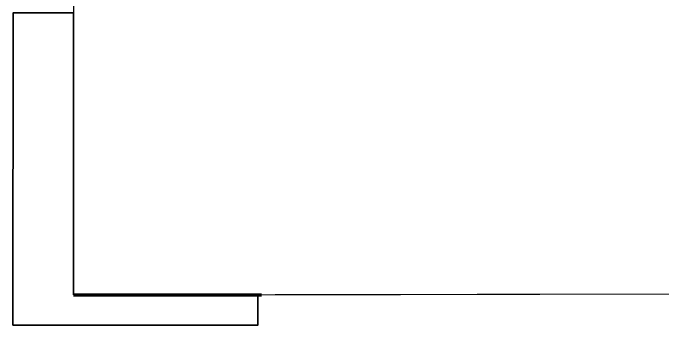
# Model space of a CAD drawing. Header units: millimetres. Extents: x 2258 to 5600, y 711 to 2563.
# Drawn here: x 5433.8 to 5516.9, y 2348.3 to 2388.2 of the extents above; entities that cross this region are included whole.
import ezdxf

# ---------------------------------------------------------------- set-up
doc = ezdxf.new("R2010")
doc.units = ezdxf.units.MM
for name, color, linetype, lineweight in [('PQI-A-IN-ELEV-PTRN', 249, 'Continuous', 0), ('PQI-A-IN-FURN', 39, 'Continuous', 13), ('PQI-A-WALL', 30, 'Continuous', 50), ('PQI-A-WIN', 140, 'Continuous', 13), ('WAL', 7, 'Continuous', 30)]:
    doc.layers.add(name, color=color, linetype=linetype, lineweight=lineweight)

# ---------------------------------------------------------------- blocks, each defined once
blk = doc.blocks.new('W6')
at = {"layer": 'PQI-A-IN-ELEV-PTRN', "ltscale": 1000}
blk.add_line((0, 200), (-1000, 200), dxfattribs=at)

msp = doc.modelspace()

# ---------------------------------------------------------------- linework, layer by layer
at = {"color": 7}
for p, q in [((5441.552, 2446.42), (5441.552, 2352.158)), ((5441.552, 2352.158), (5592.177, 2352.409)), ((5465.552, 2352.158), (5592.177, 2352.409))]:
    msp.add_line(p, q, dxfattribs=at)
at = {"layer": 'PQI-A-IN-FURN', "color": 0, "lineweight": 35, "ltscale": 0.25}
msp.add_line((5465.117, 2352.158), (5441.552, 2352.158), dxfattribs=at)
at = {"layer": 'PQI-A-WALL', "color": 0, "lineweight": 35, "ltscale": 100}
for p in [(5441.552, 2352.158), (5465.117, 2348.296)]:
    msp.add_line(p, (5465.117, 2352.156), dxfattribs=at)
msp.add_lwpolyline([(5441.552, 2352.158), (5441.553, 2388.158), (5433.826, 2388.158), (5433.825, 2348.294), (5465.117, 2348.294), (5465.117, 2352.158)], dxfattribs=at)
at = {"layer": 'WAL', "color": 18, "lineweight": 200, "true_color": 0x000000}
msp.add_line((5441.552, 2352.158), (5465.552, 2352.158), dxfattribs=at)

# ---------------------------------------------------------------- block references
at = {"layer": 'PQI-A-WIN', "xscale": 0.03863196438221001, "yscale": 0.03863196438221001, "zscale": 0.03863196438221001, "rotation": 269.997245771198}
msp.add_blockref('W6', (5433.826, 2388.158), dxfattribs=at)

doc.saveas('drawing.dxf')
